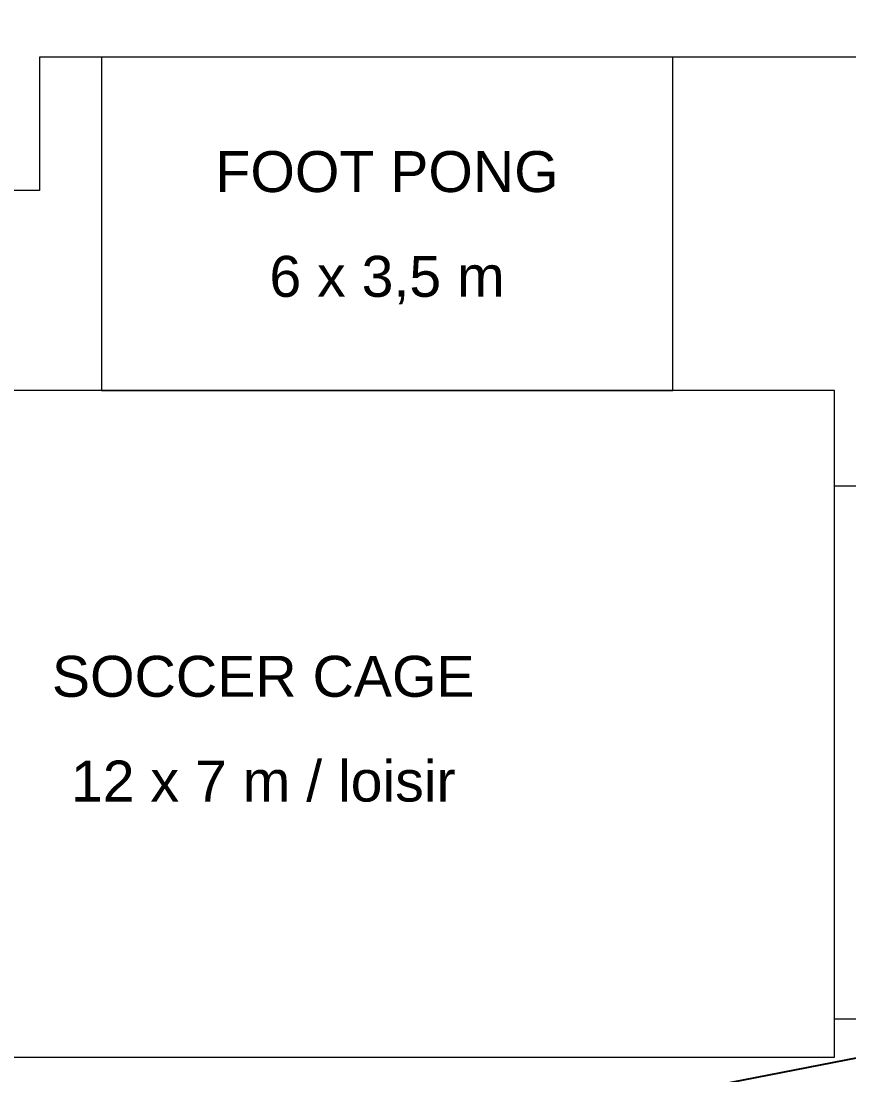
# Model space of a CAD drawing. Header units: metres. Extents: x 0 to 46.1, y -33.1 to 1.9.
# Drawn here: x 27.66 to 36.35, y -25.59 to -14.52 of the extents above; entities that cross this region are included whole.
import ezdxf
from ezdxf.enums import TextEntityAlignment as Align

# ---------------------------------------------------------------- set-up
doc = ezdxf.new("R2010")
doc.units = ezdxf.units.M
doc.header["$LTSCALE"] = 0.02
for name, color, linetype, lineweight, true_color in [('CONTEXT', 7, 'Continuous', 13, 0x787878), ('SEEN', 7, 'Continuous', 20, 0x000000), ('SITE', 7, 'Continuous', 25, 0x000000), ('TEXT', 7, 'Continuous', 13, 0x000000)]:
    doc.layers.add(name, color=color, linetype=linetype, lineweight=lineweight, true_color=true_color)
doc.styles.add('JV', font='arial.ttf')

msp = doc.modelspace()

# ---------------------------------------------------------------- linework, layer by layer
at = {"layer": 'CONTEXT'}
for points in [[(26.05, -14.9), (26.05, -14.8), (26.05, -13), (38.3, -13), (40.8, -13), (40.8, -14.9), (39.3, -14.9), (36.5, -14.9), (34.5, -14.9), (28.5, -14.9), (27.85, -14.9), (27.85, -16.3), (26.05, -16.3), (26.05, -14.9)], [(36.2, -20.9), (36.2, -19.4), (36.5, -19.4), (39.3, -19.4), (39.3, -14.9), (39.3, -13), (40.8, -13), (40.8, -19.4), (40.8, -19.4), (40.8, -20.9), (40.8, -20.9), (40.8, -21), (39.3, -21), (39.3, -20.9), (37.7, -20.9), (37.7, -25), (36.2, -25), (36.2, -20.9)]]:
    msp.add_lwpolyline(points, close=True, dxfattribs=at)
at = {"layer": 'SEEN'}
for points in [[(34.5, -18.4), (34.5, -14.9), (28.5, -14.9), (28.5, -18.4), (34.5, -18.4)], [(36.2, -25.4), (36.2, -18.4), (24.2, -18.4), (24.2, -25.4), (36.2, -25.4)]]:
    msp.add_lwpolyline(points, close=True, dxfattribs=at)
at = {"layer": 'SITE'}
msp.add_lwpolyline([(0, 0), (6.097, -31.313), (45.36, -23.668), (40.751, 0), (0, 0)], close=True, dxfattribs=at)

# ---------------------------------------------------------------- texts
at = {"layer": 'TEXT', "style": 'JV'}
for s, p in [('FOOT PONG', (31.5, -16.1)), ('6 x 3,5 m', (31.5, -17.2)), ('SOCCER CAGE', (30.2, -21.4)), ('12 x 7 m / loisir', (30.2, -22.5))]:
    msp.add_text(s, height=0.43, dxfattribs=at).set_placement(p, align=Align.MIDDLE_CENTER)

doc.saveas('drawing.dxf')
